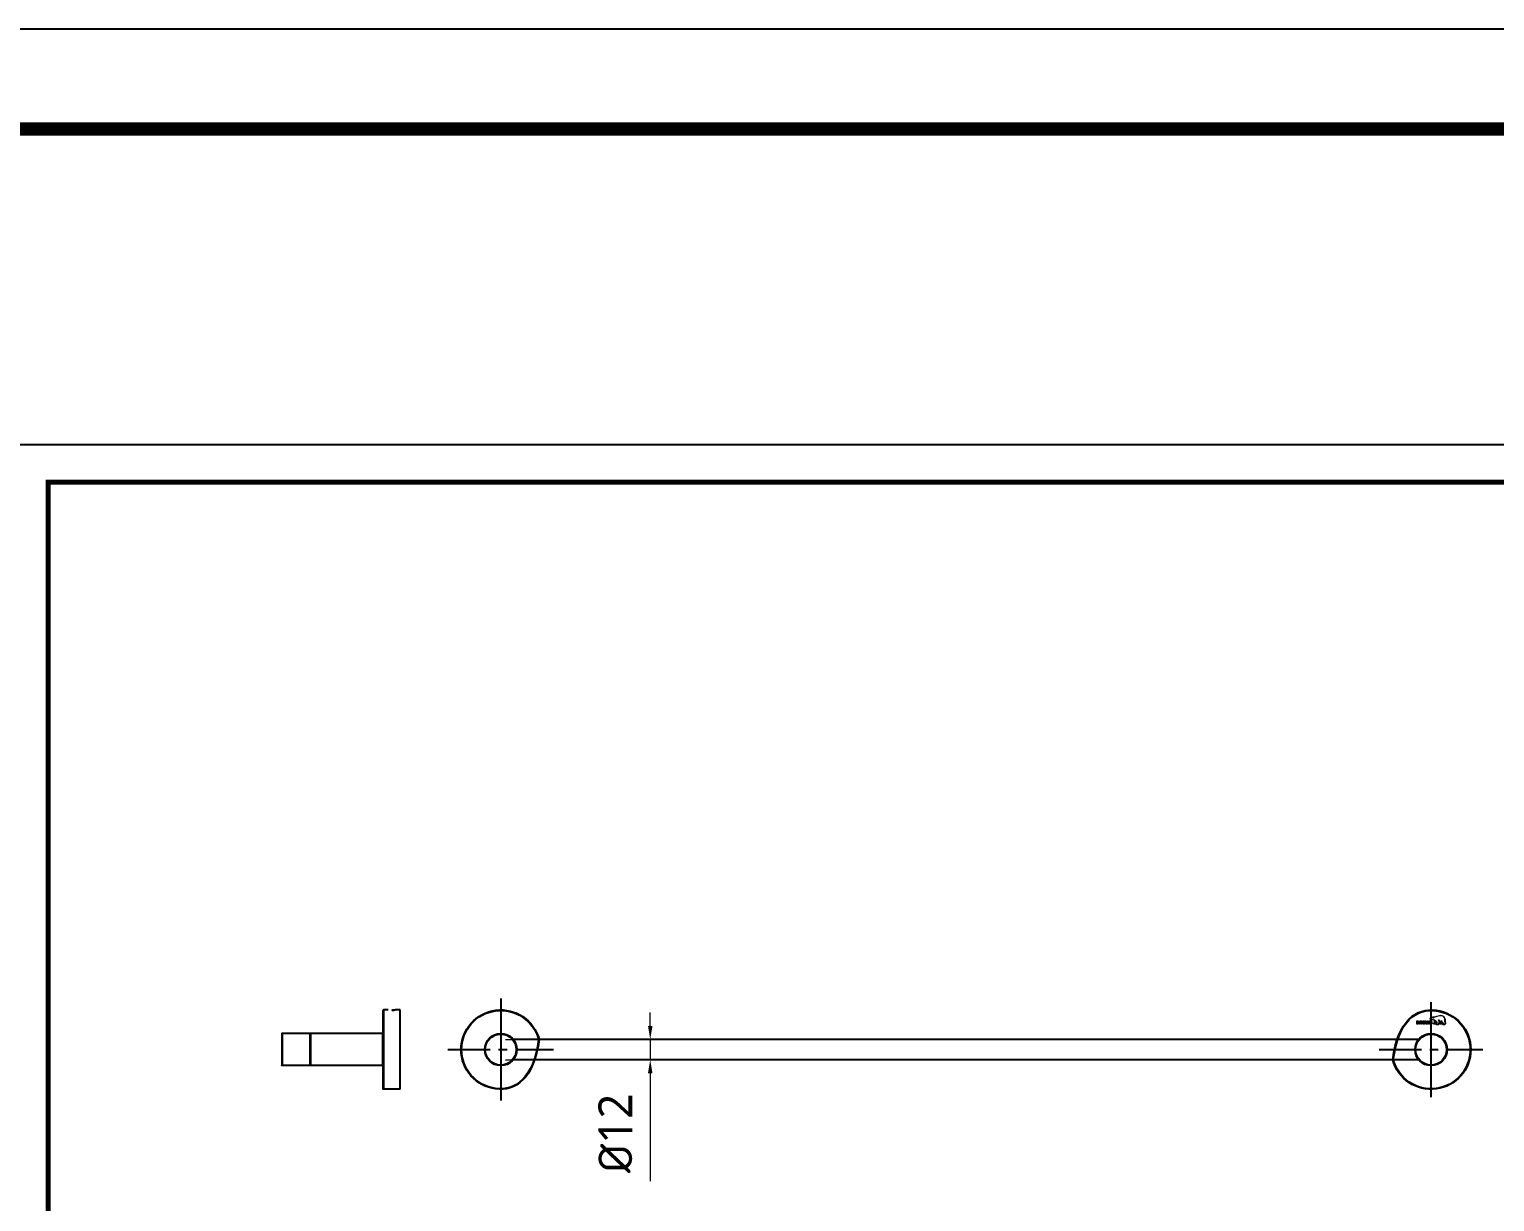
# Model space of a CAD drawing. Extents: x 16296660632 to 16296679688, y -37409620961 to -37409616551.
# Drawn here: x 16296678684.2 to 16296679118.1, y -37409617651.2 to -37409617304 of the extents above; entities that cross this region are included whole.
import ezdxf

# ---------------------------------------------------------------- set-up
doc = ezdxf.new("R2010")
doc.units = 0
doc.header["$LTSCALE"] = 10
doc.header["$MEASUREMENT"] = 0
doc.header["$PDMODE"] = 3
doc.header["$PDSIZE"] = -10
doc.linetypes.add('CENTER', pattern=[2, 1.25, -0.25, 0.25, -0.25])
doc.layers.get('0').update_dxf_attribs({"linetype": 'CONTINUOUS'})
doc.layers.get('DEFPOINTS').update_dxf_attribs({"linetype": 'CONTINUOUS'})
doc.layers.add('Layer 1', color=7, linetype='CONTINUOUS')
doc.styles.add('Daelim Dimension', font='')
doc.styles.get('Daelim Dimension').set_extended_font_data('NanumGothic')
doc.dimstyles.new('DEFAULT', dxfattribs={"dimscale": 2, "dimtxt": 2, "dimasz": 2, "dimexe": 0, "dimexo": 2, "dimgap": 1, "dimtad": 1, "dimdec": 1, "dimzin": 9, "dimdsep": 46, "dimtxsty": 'Daelim Dimension', "dimcen": 0.5, "dimclrd": 252, "dimclre": 252, "dimclrt": 3, "dimadec": 1, "dimazin": 0, "dimtfac": 1, "dimtdec": 1, "dimtix": 1, "dimtmove": 0, "dimatfit": 3, "dimfxl": 1, "dimtolj": 1, "dimtzin": 1, "dimlwd": 9, "dimlwe": 9, "dimarcsym": 0})

# ---------------------------------------------------------------- blocks, each defined once
blk = doc.blocks.new('*D3')
at = {"color": 5, "lineweight": 9, "transparency": 16777216}
for p, q in [((16296678868.04839, -37409617599.1328), (16296678868.04839, -37409617595.1328)), ((16296678825.13894, -37409617603.1328), (16296678868.04839, -37409617603.1328)), ((16296678868.04839, -37409617603.1328), (16296678868.04839, -37409617609.1328)), ((16296678825.13894, -37409617609.1328), (16296678868.04839, -37409617609.1328)), ((16296678868.04839, -37409617613.1328), (16296678868.04839, -37409617645.12708))]:
    blk.add_line(p, q, dxfattribs=at)
at = {"color": 5, "transparency": 16777216}
for points in [[(16296678867.38172, -37409617599.1328), (16296678868.71505, -37409617599.1328), (16296678868.04839, -37409617603.1328)], [(16296678867.38172, -37409617613.1328), (16296678868.71505, -37409617613.1328), (16296678868.04839, -37409617609.1328)]]:
    blk.add_solid(points, dxfattribs=at)
at = {"layer": 'DEFPOINTS', "color": 0, "transparency": 16777216}
for p in [(16296678821.13894, -37409617603.1328), (16296678821.13894, -37409617609.1328), (16296678868.04839, -37409617609.1328)]:
    blk.add_point(p, dxfattribs=at)
at = {"color": 7, "transparency": 16777216, "insert": (16296678852.71506, -37409617619.1328), "char_height": 10, "attachment_point": 3, "rotation": 90, "line_spacing_factor": 0.9, "style": 'Daelim Dimension'}
blk.add_mtext('\\A1;{\\fISOCPEUR|b0|i0|c0|p34;%%C}12', dxfattribs=at)

msp = doc.modelspace()

# ---------------------------------------------------------------- linework, layer by layer
at = {"color": 1, "linetype": 'CENTER'}
for p, q in [((16296678823.788931, -37409617591.043427), (16296678823.788931, -37409617621.222153)), ((16296679099.288931, -37409617620.186172), (16296679099.288931, -37409617592.079422)), ((16296678808.136539, -37409617606.132797), (16296678839.44133, -37409617606.132797)), ((16296679083.93833, -37409617606.132797), (16296679114.63954, -37409617606.132797))]:
    msp.add_line(p, q, dxfattribs=at)
at = {"color": 7, "linetype": 'Continuous'}
for p, q in [((16296678788.907681, -37409617594.532799), (16296678788.907681, -37409617617.732803)), ((16296678790.45768, -37409617594.382797), (16296678789.05768, -37409617594.382797)), ((16296678790.487749, -37409617594.385437), (16296678790.45768, -37409617594.382797)), ((16296678792.55768, -37409617594.382797), (16296678792.52771, -37409617594.385437)), ((16296678792.55768, -37409617594.382797), (16296678792.528339, -37409617594.385384)), ((16296678794.007681, -37409617594.382797), (16296678792.55768, -37409617594.382797)), ((16296678794.007681, -37409617617.882797), (16296678794.007681, -37409617594.382797)), ((16296678758.907681, -37409617601.532799), (16296678758.907681, -37409617610.732803)), ((16296678767.347679, -37409617601.382797), (16296678759.05768, -37409617601.382797)), ((16296678767.407681, -37409617601.442787), (16296678767.407681, -37409617610.8228)), ((16296678788.847679, -37409617601.382797), (16296678767.46768, -37409617601.382797)), ((16296679095.61735, -37409617603.132797), (16296678827.471029, -37409617603.132797)), ((16296678767.347679, -37409617610.882797), (16296678759.05768, -37409617610.882797)), ((16296678788.847679, -37409617610.882797), (16296678767.46768, -37409617610.882797)), ((16296679095.60684, -37409617609.132797), (16296678827.46052, -37409617609.132797)), ((16296678794.007681, -37409617617.882797), (16296678789.05768, -37409617617.882797))]:
    msp.add_line(p, q, dxfattribs=at)
at = {"color": 9, "linetype": 'Continuous'}
for p, q in [((16296678789.05768, -37409617594.382797), (16296678789.05768, -37409617617.882797)), ((16296678759.05768, -37409617601.382797), (16296678759.05768, -37409617610.882797)), ((16296678767.347679, -37409617610.882797), (16296678767.347679, -37409617601.382797)), ((16296678767.46768, -37409617601.382797), (16296678767.46768, -37409617610.882797)), ((16296678788.847679, -37409617610.882797), (16296678788.847679, -37409617601.382797))]:
    msp.add_line(p, q, dxfattribs=at)
at = {"ltscale": 0.5}
for points in [[(16296677952.4748, -37409618575.967308), (16296679688.4748, -37409618575.967308), (16296679688.4748, -37409617303.967308), (16296677952.4748, -37409617303.967308)], [(16296678679.306351, -37409617903.983459), (16296679330.306351, -37409617903.983459), (16296679330.306351, -37409617426.983459), (16296678679.306351, -37409617426.983459)]]:
    msp.add_lwpolyline(points, close=True, dxfattribs=at)
at = {"color": 5, "linetype": 'ByBlock', "lineweight": 200}
for points, const_width in [([(16296677980.389971, -37409618521.501404), (16296679660.389971, -37409618521.501404), (16296679660.389971, -37409617333.501404), (16296677980.389971, -37409617333.501404)], 4), ([(16296678689.774549, -37409617883.558739), (16296679319.774549, -37409617883.558739), (16296679319.774549, -37409617438.058739), (16296678689.774549, -37409617438.058739)], 1.5)]:
    msp.add_lwpolyline(points, close=True, dxfattribs=dict(at, const_width=const_width))
at = {"color": 7, "linetype": 'Continuous'}
for centre in [(16296678823.788931, -37409617606.132797), (16296679099.288931, -37409617606.132797)]:
    msp.add_circle(centre, 4.75, dxfattribs=at)
at = {"color": 9, "linetype": 'Continuous'}
for centre in [(16296678823.788931, -37409617606.132797), (16296679099.288931, -37409617606.132797)]:
    msp.add_circle(centre, 4.6, dxfattribs=at)
at = {"color": 7, "linetype": 'Continuous'}
for centre, radius, start, end in [((16296678789.05768, -37409617594.532799), 0.15, 90, 180), ((16296678823.788931, -37409617606.132797), 11.75, 14.80414241, 345.19267585), ((16296679099.288931, -37409617606.132797), 11.75, 194.80414241, 165.19267585), ((16296678759.05768, -37409617601.532799), 0.15, 90, 180), ((16296678767.347679, -37409617601.442787), 0.06, 0, 90), ((16296678767.46768, -37409617601.442787), 0.06, 90, 180), ((16296678788.847679, -37409617601.442787), 0.06, 0, 90), ((16296678759.05768, -37409617610.732803), 0.15, 180, 270), ((16296678767.347679, -37409617610.8228), 0.06, 270, 0), ((16296678767.46768, -37409617610.8228), 0.06, 180, 270), ((16296678788.847679, -37409617610.8228), 0.06, 270, 0), ((16296678789.05768, -37409617617.732803), 0.15, 180, 270)]:
    msp.add_arc(centre, radius, start, end, dxfattribs=at)
at = {"color": 9, "linetype": 'Continuous'}
for centre, start, end in [((16296678823.788931, -37409617606.132797), 15.00003865, 345.00041187), ((16296679099.288931, -37409617606.132797), 195.00003865, 165.00041187)]:
    msp.add_arc(centre, 11.6, start, end, dxfattribs=at)
at = {"color": 7, "linetype": 'Continuous'}
msp.add_open_spline([(16296678792.528339, -37409617594.385384), (16296678792.405001, -37409617594.396088), (16296678791.726151, -37409617594.444557), (16296678791.04241, -37409617594.433578), (16296678790.487711, -37409617594.385437)], degree=3, knots=[0, 0, 0, 0, 0.1819125976, 1, 1, 1, 1], dxfattribs=at)
at = {"layer": 'Layer 1', "color": 252, "lineweight": 18}
for points, knots in [([(16296679095.761141, -37409617598.163467), (16296679095.761141, -37409617598.163467), (16296679095.761141, -37409617597.991272), (16296679095.761141, -37409617597.991272), (16296679095.761141, -37409617597.721802), (16296679095.617161, -37409617597.579453), (16296679095.344339, -37409617597.579453), (16296679095.24781, -37409617597.579453), (16296679095.120449, -37409617597.585091), (16296679095.07892, -37409617597.591614), (16296679095.05401, -37409617597.596077), (16296679095.036209, -37409617597.615349), (16296679095.036209, -37409617597.641083), (16296679095.036209, -37409617597.641083), (16296679095.036209, -37409617598.513008), (16296679095.036209, -37409617598.513008), (16296679095.036209, -37409617598.540787), (16296679095.0543, -37409617598.55883), (16296679095.080271, -37409617598.5644), (16296679095.108471, -37409617598.56823), (16296679095.182541, -37409617598.572403), (16296679095.258209, -37409617598.574463), (16296679095.258209, -37409617598.574463), (16296679095.383051, -37409617598.574463), (16296679095.383051, -37409617598.574463), (16296679095.63061, -37409617598.561234), (16296679095.761141, -37409617598.419769), (16296679095.761141, -37409617598.163467)], [0, 0, 0, 0, 1, 1, 1, 2, 2, 2, 3, 3, 3, 4, 4, 4, 5, 5, 5, 6, 6, 6, 7, 7, 7, 8, 8, 8, 9, 9, 9, 9]), ([(16296679095.606581, -37409617598.163467), (16296679095.606581, -37409617598.350281), (16296679095.520929, -37409617598.441437), (16296679095.344339, -37409617598.441437), (16296679095.344339, -37409617598.441437), (16296679095.22473, -37409617598.439049), (16296679095.19482, -37409617598.438278), (16296679095.19482, -37409617598.438278), (16296679095.19482, -37409617597.721039), (16296679095.19482, -37409617597.721039), (16296679095.25539, -37409617597.714928), (16296679095.343451, -37409617597.713753), (16296679095.344391, -37409617597.713753), (16296679095.52545, -37409617597.713753), (16296679095.606581, -37409617597.799812), (16296679095.606581, -37409617597.991272), (16296679095.606581, -37409617597.991272), (16296679095.606581, -37409617598.163467), (16296679095.606581, -37409617598.163467)], [0, 0, 0, 0, 1, 1, 1, 2, 2, 2, 3, 3, 3, 4, 4, 4, 5, 5, 5, 6, 6, 6, 6]), ([(16296679096.47492, -37409617598.567757), (16296679096.47492, -37409617598.567757), (16296679096.54648, -37409617598.567757), (16296679096.54648, -37409617598.567757), (16296679096.572029, -37409617598.567757), (16296679096.588539, -37409617598.544373), (16296679096.588539, -37409617598.52417), (16296679096.588539, -37409617598.52417), (16296679096.588539, -37409617597.859863), (16296679096.588539, -37409617597.859863), (16296679096.588539, -37409617597.665642), (16296679096.49572, -37409617597.579453), (16296679096.28734, -37409617597.579453), (16296679096.28734, -37409617597.579453), (16296679096.211269, -37409617597.579453), (16296679096.211269, -37409617597.579453), (16296679096.003241, -37409617597.579453), (16296679095.91036, -37409617597.665642), (16296679095.91036, -37409617597.859863), (16296679095.91036, -37409617597.859863), (16296679095.91036, -37409617598.52417), (16296679095.91036, -37409617598.52417), (16296679095.91036, -37409617598.547836), (16296679095.929689, -37409617598.567757), (16296679095.95149, -37409617598.567757), (16296679095.95149, -37409617598.567757), (16296679096.02457, -37409617598.567757), (16296679096.02457, -37409617598.567757), (16296679096.05018, -37409617598.567757), (16296679096.06616, -37409617598.544838), (16296679096.06616, -37409617598.52417), (16296679096.06616, -37409617598.52417), (16296679096.06616, -37409617598.141777), (16296679096.06616, -37409617598.12674), (16296679096.06616, -37409617598.12674), (16296679096.43321, -37409617598.12674), (16296679096.43321, -37409617598.12674), (16296679096.43321, -37409617598.141777), (16296679096.43321, -37409617598.52417), (16296679096.43321, -37409617598.52417), (16296679096.43321, -37409617598.548683), (16296679096.45166, -37409617598.567757), (16296679096.47492, -37409617598.567757)], [0, 0, 0, 0, 1, 1, 1, 2, 2, 2, 3, 3, 3, 4, 4, 4, 5, 5, 5, 6, 6, 6, 7, 7, 7, 8, 8, 8, 9, 9, 9, 10, 10, 10, 11, 11, 11, 12, 12, 12, 13, 13, 13, 14, 14, 14, 14]), ([(16296679096.06616, -37409617597.989967), (16296679096.06616, -37409617597.977814), (16296679096.06616, -37409617597.859863), (16296679096.06616, -37409617597.859863), (16296679096.06616, -37409617597.737129), (16296679096.102171, -37409617597.716454), (16296679096.211269, -37409617597.716454), (16296679096.211269, -37409617597.716454), (16296679096.28734, -37409617597.716454), (16296679096.28734, -37409617597.716454), (16296679096.39679, -37409617597.716454), (16296679096.43321, -37409617597.737129), (16296679096.43321, -37409617597.859863), (16296679096.43321, -37409617597.859863), (16296679096.43321, -37409617597.977814), (16296679096.43321, -37409617597.989967), (16296679096.43321, -37409617597.989967), (16296679096.06616, -37409617597.989967), (16296679096.06616, -37409617597.989967)], [0, 0, 0, 0, 1, 1, 1, 2, 2, 2, 3, 3, 3, 4, 4, 4, 5, 5, 5, 6, 6, 6, 6]), ([(16296679097.36129, -37409617598.568108), (16296679097.36129, -37409617598.568108), (16296679097.368111, -37409617598.567528), (16296679097.368111, -37409617598.567528), (16296679097.368111, -37409617598.567528), (16296679097.368111, -37409617598.435287), (16296679097.368111, -37409617598.435287), (16296679097.368111, -37409617598.435287), (16296679097.08119, -37409617598.435287), (16296679097.08119, -37409617598.435287), (16296679096.937321, -37409617598.435287), (16296679096.937321, -37409617598.395508), (16296679096.937321, -37409617598.322006), (16296679096.937321, -37409617598.322006), (16296679096.937321, -37409617598.140427), (16296679096.937321, -37409617598.125687), (16296679096.952009, -37409617598.125687), (16296679097.32299, -37409617598.125687), (16296679097.32299, -37409617598.125687), (16296679097.347429, -37409617598.125687), (16296679097.36706, -37409617598.108063), (16296679097.36706, -37409617598.084267), (16296679097.36706, -37409617598.084267), (16296679097.36706, -37409617598.035217), (16296679097.36706, -37409617598.035217), (16296679097.36706, -37409617598.010834), (16296679097.347429, -37409617597.991272), (16296679097.32299, -37409617597.991272), (16296679097.32299, -37409617597.991272), (16296679096.952009, -37409617597.991272), (16296679096.937321, -37409617597.991272), (16296679096.937321, -37409617597.978409), (16296679096.937321, -37409617597.832947), (16296679096.937321, -37409617597.832947), (16296679096.937321, -37409617597.759392), (16296679096.937321, -37409617597.718857), (16296679097.08119, -37409617597.718857), (16296679097.08119, -37409617597.718857), (16296679097.368111, -37409617597.720093), (16296679097.368111, -37409617597.720093), (16296679097.368111, -37409617597.720093), (16296679097.368111, -37409617597.589912), (16296679097.368111, -37409617597.589912), (16296679097.368111, -37409617597.589912), (16296679097.33762, -37409617597.586617), (16296679097.33762, -37409617597.586617), (16296679097.28105, -37409617597.581863), (16296679097.151449, -37409617597.579453), (16296679097.080311, -37409617597.579453), (16296679096.87886, -37409617597.579453), (16296679096.78105, -37409617597.662231), (16296679096.78105, -37409617597.832947), (16296679096.78105, -37409617597.832947), (16296679096.78105, -37409617598.322006), (16296679096.78105, -37409617598.322006), (16296679096.78105, -37409617598.486092), (16296679096.87187, -37409617598.567818), (16296679097.056511, -37409617598.574463), (16296679097.056511, -37409617598.574463), (16296679097.21455, -37409617598.574463), (16296679097.21455, -37409617598.574463), (16296679097.265539, -37409617598.573463), (16296679097.311951, -37409617598.571869), (16296679097.337799, -37409617598.56958), (16296679097.336981, -37409617598.56958), (16296679097.36129, -37409617598.568108), (16296679097.36129, -37409617598.568108)], [0, 0, 0, 0, 1, 1, 1, 2, 2, 2, 3, 3, 3, 4, 4, 4, 5, 5, 5, 6, 6, 6, 7, 7, 7, 8, 8, 8, 9, 9, 9, 10, 10, 10, 11, 11, 11, 12, 12, 12, 13, 13, 13, 14, 14, 14, 15, 15, 15, 16, 16, 16, 17, 17, 17, 18, 18, 18, 19, 19, 19, 20, 20, 20, 21, 21, 21, 22, 22, 22, 22]), ([(16296679098.012211, -37409617598.565353), (16296679098.01198, -37409617598.565353), (16296679098.0343, -37409617598.561287), (16296679098.0343, -37409617598.561287), (16296679098.0343, -37409617598.561287), (16296679098.041059, -37409617598.560127), (16296679098.041059, -37409617598.560127), (16296679098.041059, -37409617598.560127), (16296679098.041059, -37409617598.435287), (16296679098.041059, -37409617598.435287), (16296679098.041059, -37409617598.435287), (16296679097.84408, -37409617598.435287), (16296679097.84408, -37409617598.435287), (16296679097.710791, -37409617598.435287), (16296679097.710791, -37409617598.385811), (16296679097.710791, -37409617598.3367), (16296679097.710791, -37409617598.3367), (16296679097.710791, -37409617597.631508), (16296679097.710791, -37409617597.631508), (16296679097.710791, -37409617597.607887), (16296679097.69063, -37409617597.587799), (16296679097.666719, -37409617597.587799), (16296679097.666719, -37409617597.587799), (16296679097.599461, -37409617597.587799), (16296679097.599461, -37409617597.587799), (16296679097.57555, -37409617597.587799), (16296679097.555111, -37409617597.607887), (16296679097.555111, -37409617597.631508), (16296679097.555111, -37409617597.631508), (16296679097.555111, -37409617598.322006), (16296679097.555111, -37409617598.322006), (16296679097.555111, -37409617598.523163), (16296679097.677481, -37409617598.567284), (16296679097.798901, -37409617598.574463), (16296679097.798901, -37409617598.574463), (16296679097.917919, -37409617598.574463), (16296679097.917919, -37409617598.574463), (16296679097.957279, -37409617598.572884), (16296679097.975559, -37409617598.570038), (16296679097.995001, -37409617598.567703), (16296679097.995001, -37409617598.567703), (16296679098.012211, -37409617598.565353), (16296679098.012211, -37409617598.565353)], [0, 0, 0, 0, 1, 1, 1, 2, 2, 2, 3, 3, 3, 4, 4, 4, 5, 5, 5, 6, 6, 6, 7, 7, 7, 8, 8, 8, 9, 9, 9, 10, 10, 10, 11, 11, 11, 12, 12, 12, 13, 13, 13, 14, 14, 14, 14]), ([(16296679098.23728, -37409617597.587799), (16296679098.211069, -37409617597.587799), (16296679098.195511, -37409617597.609413), (16296679098.195511, -37409617597.630211), (16296679098.195511, -37409617597.630211), (16296679098.195511, -37409617598.52417), (16296679098.195511, -37409617598.52417), (16296679098.195511, -37409617598.548683), (16296679098.2143, -37409617598.567757), (16296679098.23728, -37409617598.567757), (16296679098.23728, -37409617598.567757), (16296679098.309589, -37409617598.567757), (16296679098.309589, -37409617598.567757), (16296679098.335501, -37409617598.567757), (16296679098.351009, -37409617598.544838), (16296679098.351009, -37409617598.52417), (16296679098.351009, -37409617598.52417), (16296679098.351009, -37409617597.630211), (16296679098.351009, -37409617597.630211), (16296679098.351009, -37409617597.606827), (16296679098.332911, -37409617597.587799), (16296679098.309589, -37409617597.587799), (16296679098.309589, -37409617597.587799), (16296679098.23728, -37409617597.587799), (16296679098.23728, -37409617597.587799)], [0, 0, 0, 0, 1, 1, 1, 2, 2, 2, 3, 3, 3, 4, 4, 4, 5, 5, 5, 6, 6, 6, 7, 7, 7, 8, 8, 8, 8]), ([(16296679099.37429, -37409617598.567757), (16296679099.37429, -37409617598.567757), (16296679099.44832, -37409617598.567757), (16296679099.44832, -37409617598.567757), (16296679099.47369, -37409617598.567757), (16296679099.48991, -37409617598.544197), (16296679099.48991, -37409617598.52417), (16296679099.48991, -37409617598.52417), (16296679099.48991, -37409617597.974648), (16296679099.48991, -37409617597.974648), (16296679099.48991, -37409617597.640259), (16296679099.37958, -37409617597.583862), (16296679099.024071, -37409617597.583862), (16296679098.66736, -37409617597.583862), (16296679098.557039, -37409617597.640259), (16296679098.557039, -37409617597.974648), (16296679098.557039, -37409617597.974648), (16296679098.557039, -37409617598.52417), (16296679098.557039, -37409617598.52417), (16296679098.557039, -37409617598.548683), (16296679098.5756, -37409617598.567757), (16296679098.59869, -37409617598.567757), (16296679098.59869, -37409617598.567757), (16296679098.672001, -37409617598.567757), (16296679098.672001, -37409617598.567757), (16296679098.69821, -37409617598.567757), (16296679098.713831, -37409617598.544838), (16296679098.713831, -37409617598.52417), (16296679098.713831, -37409617598.52417), (16296679098.713831, -37409617597.986862), (16296679098.713831, -37409617597.986862), (16296679098.713831, -37409617597.750992), (16296679098.74585, -37409617597.727966), (16296679098.94611, -37409617597.72744), (16296679098.94611, -37409617597.7416), (16296679098.94611, -37409617598.52417), (16296679098.94611, -37409617598.52417), (16296679098.94611, -37409617598.54966), (16296679098.963499, -37409617598.567757), (16296679098.98735, -37409617598.567757), (16296679098.98735, -37409617598.567757), (16296679099.059681, -37409617598.567757), (16296679099.059681, -37409617598.567757), (16296679099.08552, -37409617598.567757), (16296679099.100849, -37409617598.544838), (16296679099.100849, -37409617598.52417), (16296679099.100849, -37409617598.52417), (16296679099.100849, -37409617597.744057), (16296679099.100849, -37409617597.728897), (16296679099.19438, -37409617597.729317), (16296679099.253889, -37409617597.73925), (16296679099.287729, -37409617597.772324), (16296679099.32539, -37409617597.809509), (16296679099.332529, -37409617597.879829), (16296679099.332529, -37409617597.986862), (16296679099.332529, -37409617597.986862), (16296679099.332529, -37409617598.52417), (16296679099.332529, -37409617598.52417), (16296679099.332529, -37409617598.547836), (16296679099.35161, -37409617598.567757), (16296679099.37429, -37409617598.567757)], [0, 0, 0, 0, 1, 1, 1, 2, 2, 2, 3, 3, 3, 4, 4, 4, 5, 5, 5, 6, 6, 6, 7, 7, 7, 8, 8, 8, 9, 9, 9, 10, 10, 10, 11, 11, 11, 12, 12, 12, 13, 13, 13, 14, 14, 14, 15, 15, 15, 16, 16, 16, 17, 17, 17, 18, 18, 18, 19, 19, 19, 20, 20, 20, 20]), ([(16296679103.537399, -37409617598.337753), (16296679103.537399, -37409617598.337753), (16296679103.46867, -37409617597.738953), (16296679103.46867, -37409617597.738953), (16296679103.444111, -37409617597.565712), (16296679103.440121, -37409617597.471657), (16296679103.436359, -37409617597.38018), (16296679103.436359, -37409617597.38018), (16296679103.419201, -37409617597.143433), (16296679103.419201, -37409617597.143433), (16296679103.38372, -37409617596.82103), (16296679103.27915, -37409617596.560669), (16296679103.10902, -37409617596.369621), (16296679102.741501, -37409617595.956573), (16296679102.16683, -37409617595.952217), (16296679101.749729, -37409617596.021011), (16296679101.495359, -37409617596.06308), (16296679101.24968, -37409617596.146912), (16296679101.012461, -37409617596.227982), (16296679100.814711, -37409617596.295723), (16296679100.61009, -37409617596.365623), (16296679100.403891, -37409617596.409622), (16296679100.260719, -37409617596.440292), (16296679100.08172, -37409617596.441063), (16296679099.923639, -37409617596.441933), (16296679099.923639, -37409617596.441933), (16296679099.772829, -37409617596.443993), (16296679099.772829, -37409617596.443993), (16296679099.47551, -37409617596.451332), (16296679099.27298, -37409617596.554199), (16296679099.17141, -37409617596.749359), (16296679099.17141, -37409617596.749359), (16296679099.166771, -37409617596.757698), (16296679099.166771, -37409617596.757698), (16296679099.1502, -37409617596.786728), (16296679099.12665, -37409617596.810631), (16296679099.101971, -37409617596.83548), (16296679099.075649, -37409617596.862038), (16296679099.04851, -37409617596.889297), (16296679099.02783, -37409617596.924721), (16296679098.98871, -37409617596.99128), (16296679098.985769, -37409617597.059067), (16296679099.01873, -37409617597.121353), (16296679099.08194, -37409617597.240196), (16296679099.261641, -37409617597.304398), (16296679099.36912, -37409617597.312157), (16296679099.36912, -37409617597.312157), (16296679099.5275, -37409617597.322021), (16296679099.5275, -37409617597.322021), (16296679099.69805, -37409617597.331772), (16296679099.909719, -37409617597.34388), (16296679100.03437, -37409617597.366318), (16296679100.114679, -37409617597.380417), (16296679100.190821, -37409617597.405739), (16296679100.262501, -37409617597.438217), (16296679100.264839, -37409617597.44516), (16296679100.32864, -37409617597.677559), (16296679100.315889, -37409617597.933594), (16296679100.304079, -37409617598.166809), (16296679100.202749, -37409617598.248108), (16296679100.12849, -37409617598.307327), (16296679100.12767, -37409617598.3078), (16296679100.05512, -37409617598.36454), (16296679100.050119, -37409617598.433517), (16296679100.04707, -37409617598.470879), (16296679100.05769, -37409617598.504707), (16296679100.079781, -37409617598.528328), (16296679100.104401, -37409617598.554604), (16296679100.141529, -37409617598.567703), (16296679100.18959, -37409617598.567703), (16296679100.18959, -37409617598.567703), (16296679100.512051, -37409617598.567703), (16296679100.512051, -37409617598.567703), (16296679100.77582, -37409617598.567703), (16296679100.888559, -37409617598.259338), (16296679100.916059, -37409617598.044029), (16296679100.99296, -37409617598.198067), (16296679100.99189, -37409617598.372063), (16296679100.892969, -37409617598.482643), (16296679100.892969, -37409617598.482643), (16296679100.80702, -37409617598.562302), (16296679100.81571, -37409617598.639122), (16296679100.82505, -37409617598.719612), (16296679100.8922, -37409617598.751694), (16296679100.94607, -37409617598.751694), (16296679100.94607, -37409617598.751694), (16296679101.40406, -37409617598.751694), (16296679101.40406, -37409617598.751694), (16296679101.48608, -37409617598.751694), (16296679101.55163, -37409617598.714684), (16296679101.59347, -37409617598.645012), (16296679101.779699, -37409617598.335876), (16296679101.790039, -37409617598.031158), (16296679101.748791, -37409617597.794884), (16296679101.80496, -37409617597.806053), (16296679101.899891, -37409617597.822548), (16296679102.0142, -37409617597.834877), (16296679102.01997, -37409617597.868141), (16296679102.032419, -37409617597.93969), (16296679102.032419, -37409617597.939934), (16296679102.03524, -37409617597.966843), (16296679102.03665, -37409617597.991859), (16296679102.03665, -37409617598.014954), (16296679102.03665, -37409617598.193604), (16296679101.956989, -37409617598.270317), (16296679101.91152, -37409617598.313393), (16296679101.910931, -37409617598.314034), (16296679101.850771, -37409617598.375237), (16296679101.844669, -37409617598.426697), (16296679101.844669, -37409617598.426697), (16296679101.83115, -37409617598.479584), (16296679101.87639, -37409617598.526703), (16296679101.902109, -37409617598.553543), (16296679101.942301, -37409617598.567703), (16296679101.997061, -37409617598.567703), (16296679101.997061, -37409617598.567703), (16296679102.354, -37409617598.567703), (16296679102.354, -37409617598.567703), (16296679102.58112, -37409617598.567703), (16296679102.651609, -37409617598.286057), (16296679102.67441, -37409617598.141548), (16296679102.714951, -37409617598.192467), (16296679102.760651, -37409617598.254753), (16296679102.78826, -37409617598.313393), (16296679102.807409, -37409617598.353271), (16296679102.810699, -37409617598.397972), (16296679102.79755, -37409617598.440453), (16296679102.774521, -37409617598.516121), (16296679102.678169, -37409617598.56987), (16296679102.698021, -37409617598.660393), (16296679102.713301, -37409617598.730141), (16296679102.77252, -37409617598.751694), (16296679102.832319, -37409617598.751694), (16296679102.832319, -37409617598.751694), (16296679103.29067, -37409617598.751694), (16296679103.29067, -37409617598.751694), (16296679103.29372, -37409617598.751694), (16296679103.38665, -37409617598.752632), (16296679103.45916, -37409617598.674141), (16296679103.52706, -37409617598.600594), (16296679103.553261, -37409617598.490753), (16296679103.537399, -37409617598.337753)], [0, 0, 0, 0, 1, 1, 1, 2, 2, 2, 3, 3, 3, 4, 4, 4, 5, 5, 5, 6, 6, 6, 7, 7, 7, 8, 8, 8, 9, 9, 9, 10, 10, 10, 11, 11, 11, 12, 12, 12, 13, 13, 13, 14, 14, 14, 15, 15, 15, 16, 16, 16, 17, 17, 17, 18, 18, 18, 19, 19, 19, 20, 20, 20, 21, 21, 21, 22, 22, 22, 23, 23, 23, 24, 24, 24, 25, 25, 25, 26, 26, 26, 27, 27, 27, 28, 28, 28, 29, 29, 29, 30, 30, 30, 31, 31, 31, 32, 32, 32, 33, 33, 33, 34, 34, 34, 35, 35, 35, 36, 36, 36, 37, 37, 37, 38, 38, 38, 39, 39, 39, 40, 40, 40, 41, 41, 41, 42, 42, 42, 43, 43, 43, 44, 44, 44, 45, 45, 45, 46, 46, 46, 47, 47, 47, 47]), ([(16296679103.39559, -37409617598.613579), (16296679103.350349, -37409617598.663399), (16296679103.29372, -37409617598.664108), (16296679103.291019, -37409617598.664108), (16296679103.291019, -37409617598.664108), (16296679102.840891, -37409617598.664108), (16296679102.840891, -37409617598.664108), (16296679102.81329, -37409617598.664108), (16296679102.79155, -37409617598.652878), (16296679102.79155, -37409617598.620567), (16296679102.79178, -37409617598.573463), (16296679102.85288, -37409617598.534927), (16296679102.875441, -37409617598.473824), (16296679102.898939, -37409617598.409187), (16296679102.897881, -37409617598.338577), (16296679102.86816, -37409617598.275726), (16296679102.81505, -37409617598.16288), (16296679102.73539, -37409617598.073517), (16296679102.65855, -37409617597.987572), (16296679102.54928, -37409617597.864853), (16296679102.432261, -37409617597.747124), (16296679102.423559, -37409617597.578934), (16296679102.422041, -37409617597.554901), (16296679102.412161, -37409617597.531281), (16296679102.387831, -37409617597.532341), (16296679102.3634, -37409617597.53363), (16296679102.347191, -37409617597.554901), (16296679102.34907, -37409617597.585907), (16296679102.353769, -37409617597.650772), (16296679102.369749, -37409617597.70858), (16296679102.39278, -37409617597.762039), (16296679102.096451, -37409617597.775017), (16296679101.79907, -37409617597.716217), (16296679101.728821, -37409617597.701347), (16296679101.676649, -37409617597.48951), (16296679101.591459, -37409617597.351982), (16296679101.589581, -37409617597.349037), (16296679101.577021, -37409617597.328079), (16296679101.554689, -37409617597.321022), (16296679101.537649, -37409617597.331306), (16296679101.52014, -37409617597.341766), (16296679101.51638, -37409617597.366547), (16296679101.528839, -37409617597.387352), (16296679101.5326, -37409617597.393463), (16296679101.884489, -37409617597.991859), (16296679101.51791, -37409617598.599953), (16296679101.49172, -37409617598.643837), (16296679101.455299, -37409617598.664108), (16296679101.40406, -37409617598.664108), (16296679101.40406, -37409617598.664108), (16296679100.947479, -37409617598.664108), (16296679100.947479, -37409617598.664108), (16296679100.9286, -37409617598.664108), (16296679100.90037, -37409617598.651237), (16296679100.90037, -37409617598.61998), (16296679100.90037, -37409617598.588547), (16296679100.945129, -37409617598.540909), (16296679100.945129, -37409617598.540909), (16296679101.129009, -37409617598.336243), (16296679101.03548, -37409617598.015877), (16296679100.858589, -37409617597.804573), (16296679100.68712, -37409617597.600487), (16296679100.40765, -37409617597.343529), (16296679100.04977, -37409617597.280022), (16296679099.920231, -37409617597.256943), (16296679099.70533, -37409617597.244537), (16296679099.532681, -37409617597.234383), (16296679099.532681, -37409617597.234383), (16296679099.37529, -37409617597.225212), (16296679099.37529, -37409617597.225212), (16296679099.28738, -37409617597.218399), (16296679099.14139, -37409617597.164993), (16296679099.096569, -37409617597.080276), (16296679099.077829, -37409617597.045448), (16296679099.08041, -37409617597.008904), (16296679099.10379, -37409617596.968842), (16296679099.11907, -37409617596.942871), (16296679099.14139, -37409617596.920662), (16296679099.16489, -37409617596.896927), (16296679099.192499, -37409617596.868851), (16296679099.22094, -37409617596.840179), (16296679099.24338, -37409617596.801292), (16296679099.24338, -37409617596.801292), (16296679099.24972, -37409617596.789597), (16296679099.24972, -37409617596.789597), (16296679099.33552, -37409617596.625229), (16296679099.512289, -37409617596.538452), (16296679099.775591, -37409617596.531288), (16296679099.775591, -37409617596.531288), (16296679099.92399, -37409617596.529533), (16296679099.92399, -37409617596.529533), (16296679100.08625, -37409617596.528702), (16296679100.270479, -37409617596.527763), (16296679100.4224, -37409617596.495338), (16296679100.63377, -37409617596.450043), (16296679100.84079, -37409617596.379372), (16296679101.04113, -37409617596.310989), (16296679101.275169, -37409617596.230858), (16296679101.51697, -37409617596.148262), (16296679101.764299, -37409617596.107597), (16296679102.15955, -37409617596.04216), (16296679102.70178, -37409617596.044922), (16296679103.042879, -37409617596.427887), (16296679103.200899, -37409617596.605072), (16296679103.29784, -37409617596.849052), (16296679103.33144, -37409617597.152946), (16296679103.33144, -37409617597.152946), (16296679103.348009, -37409617597.384003), (16296679103.348009, -37409617597.384003), (16296679103.35223, -37409617597.477287), (16296679103.35635, -37409617597.573639), (16296679103.380899, -37409617597.750816), (16296679103.380899, -37409617597.750816), (16296679103.449631, -37409617598.346916), (16296679103.449631, -37409617598.346916), (16296679103.462669, -37409617598.470993), (16296679103.44388, -37409617598.560173), (16296679103.39559, -37409617598.613579)], [0, 0, 0, 0, 1, 1, 1, 2, 2, 2, 3, 3, 3, 4, 4, 4, 5, 5, 5, 6, 6, 6, 7, 7, 7, 8, 8, 8, 9, 9, 9, 10, 10, 10, 11, 11, 11, 12, 12, 12, 13, 13, 13, 14, 14, 14, 15, 15, 15, 16, 16, 16, 17, 17, 17, 18, 18, 18, 19, 19, 19, 20, 20, 20, 21, 21, 21, 22, 22, 22, 23, 23, 23, 24, 24, 24, 25, 25, 25, 26, 26, 26, 27, 27, 27, 28, 28, 28, 29, 29, 29, 30, 30, 30, 31, 31, 31, 32, 32, 32, 33, 33, 33, 34, 34, 34, 35, 35, 35, 36, 36, 36, 37, 37, 37, 38, 38, 38, 39, 39, 39, 39]), ([(16296679099.34351, -37409617596.838249), (16296679099.34351, -37409617596.838249), (16296679099.41037, -37409617596.808052), (16296679099.492901, -37409617596.840118), (16296679099.492901, -37409617596.840118), (16296679099.50313, -37409617596.844467), (16296679099.489491, -37409617596.862984), (16296679099.449551, -37409617596.916901), (16296679099.40995, -37409617596.928886), (16296679099.40995, -37409617596.928886), (16296679099.40995, -37409617596.928886), (16296679099.38122, -37409617596.939232), (16296679099.36484, -37409617596.919838), (16296679099.33218, -37409617596.881073), (16296679099.33132, -37409617596.858749), (16296679099.33132, -37409617596.858749), (16296679099.33132, -37409617596.858749), (16296679099.327921, -37409617596.8423), (16296679099.34351, -37409617596.838249)], [0, 0, 0, 0, 1, 1, 1, 2, 2, 2, 3, 3, 3, 4, 4, 4, 5, 5, 5, 6, 6, 6, 6]), ([(16296679099.8062, -37409617596.66835), (16296679099.796101, -37409617596.679329), (16296679099.79545, -37409617596.69754), (16296679099.8062, -37409617596.706833), (16296679099.81654, -37409617596.7164), (16296679099.834511, -37409617596.713699), (16296679099.8445, -37409617596.702713), (16296679099.84944, -37409617596.697601), (16296679099.904369, -37409617596.632393), (16296679099.951599, -37409617596.665756), (16296679099.96875, -37409617596.67804), (16296679099.97592, -37409617596.695488), (16296679099.973391, -37409617596.718224), (16296679099.96928, -37409617596.754768), (16296679099.937559, -37409617596.796532), (16296679099.91588, -37409617596.810226), (16296679099.903139, -37409617596.817917), (16296679099.895201, -37409617596.834007), (16296679099.90102, -37409617596.846992), (16296679099.90667, -37409617596.860207), (16296679099.92347, -37409617596.864037), (16296679099.936621, -37409617596.857513), (16296679099.976089, -37409617596.83889), (16296679100.026091, -37409617596.775673), (16296679100.03278, -37409617596.71669), (16296679100.037371, -37409617596.675743), (16296679100.01886, -37409617596.642197), (16296679099.9862, -37409617596.619408), (16296679099.915649, -37409617596.569412), (16296679099.835581, -37409617596.636681), (16296679099.8062, -37409617596.66835)], [0, 0, 0, 0, 1, 1, 1, 2, 2, 2, 3, 3, 3, 4, 4, 4, 5, 5, 5, 6, 6, 6, 7, 7, 7, 8, 8, 8, 9, 9, 9, 10, 10, 10, 10]), ([(16296679100.857071, -37409617597.948914), (16296679100.841669, -37409617598.073868), (16296679100.770479, -37409617598.485329), (16296679100.512051, -37409617598.485329), (16296679100.512051, -37409617598.485329), (16296679100.18959, -37409617598.485329), (16296679100.18959, -37409617598.485329), (16296679100.16456, -37409617598.485329), (16296679100.137711, -37409617598.46489), (16296679100.137711, -37409617598.434517), (16296679100.137711, -37409617598.403679), (16296679100.178659, -37409617598.372833), (16296679100.180599, -37409617598.371193), (16296679100.26214, -37409617598.306396), (16296679100.38504, -37409617598.208054), (16296679100.398781, -37409617597.937691), (16296679100.40789, -37409617597.752998), (16296679100.379749, -37409617597.582863), (16296679100.360189, -37409617597.48951), (16296679100.360189, -37409617597.48951), (16296679100.64699, -37409617597.653481), (16296679100.857071, -37409617597.948914)], [0, 0, 0, 0, 1, 1, 1, 2, 2, 2, 3, 3, 3, 4, 4, 4, 5, 5, 5, 6, 6, 6, 7, 7, 7, 7]), ([(16296679102.354, -37409617598.42701), (16296679102.354, -37409617598.42701), (16296679101.98695, -37409617598.42701), (16296679101.98695, -37409617598.42701), (16296679101.958639, -37409617598.42701), (16296679101.93655, -37409617598.40464), (16296679101.93655, -37409617598.376213), (16296679101.93655, -37409617598.348831), (16296679101.967911, -37409617598.315987), (16296679101.96909, -37409617598.314697), (16296679102.04534, -37409617598.241859), (16296679102.119961, -37409617598.142807), (16296679102.119961, -37409617597.95845), (16296679102.119961, -37409617597.931839), (16296679102.118311, -37409617597.903473), (16296679102.115379, -37409617597.872803), (16296679102.115379, -37409617597.872803), (16296679102.10598, -37409617597.819168), (16296679102.100691, -37409617597.783859), (16296679102.20126, -37409617597.791153), (16296679102.327801, -37409617597.795959), (16296679102.4366, -37409617597.788727), (16296679102.4769, -37409617597.854179), (16296679102.545521, -37409617597.93531), (16296679102.60004, -37409617597.996696), (16296679102.59968, -37409617597.996696), (16296679102.59922, -37409617597.996521), (16296679102.59922, -37409617597.996277), (16296679102.59874, -37409617598.001282), (16296679102.5709, -37409617598.42701), (16296679102.354, -37409617598.42701)], [0, 0, 0, 0, 1, 1, 1, 2, 2, 2, 3, 3, 3, 4, 4, 4, 5, 5, 5, 6, 6, 6, 7, 7, 7, 8, 8, 8, 9, 9, 9, 10, 10, 10, 10])]:
    msp.add_open_spline(points, degree=3, knots=knots, dxfattribs=at)

# ---------------------------------------------------------------- dimensions: what is measured, and where the dimension line sits
dim = msp.add_linear_dim(base=(16296678868.048389, -37409617609.132797), p1=(16296678821.138941, -37409617603.132797), p2=(16296678821.138941, -37409617609.132797), angle=270, text='{\\fISOCPEUR|b0|i0|c0|p34;%%C}12', dimstyle='DEFAULT', override={"dimtxt": 5, "dimclrd": 5, "dimclre": 5, "dimclrt": 7})
dim.commit()
dim.dimension.update_dxf_attribs({"geometry": '*D3', "text_midpoint": (16296678868.048389, -37409617631.129936), "dimtype": 160})

doc.saveas('drawing.dxf')
